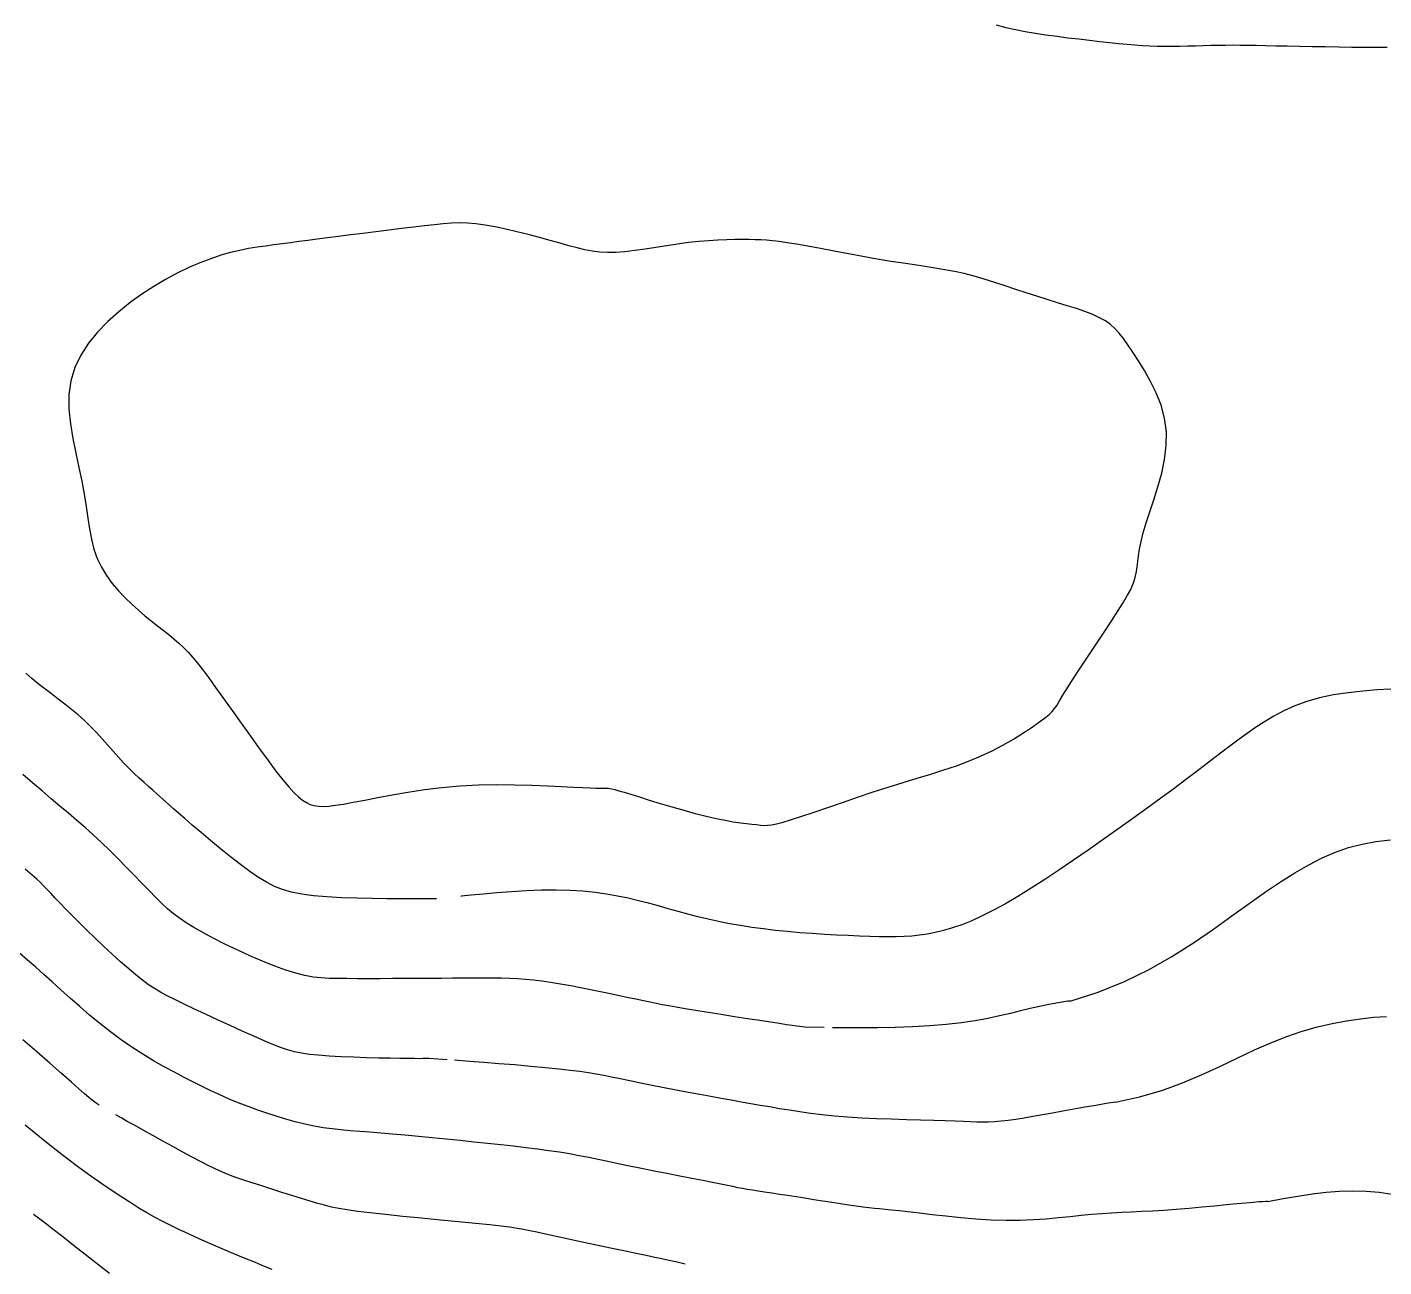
# Model space of a CAD drawing. Header units: millimetres. Extents: x 2235526 to 2245569, y 371981 to 382303.
# Drawn here: x 2243578 to 2243826.5, y 380780.5 to 381007.6 of the extents above; entities that cross this region are included whole.
import ezdxf

# ---------------------------------------------------------------- set-up
doc = ezdxf.new("R2010")
doc.units = ezdxf.units.MM
doc.linetypes.add('CONTI', pattern=[0])
for name, color, linetype, transparency in [('179', 10, 'CONTI', 0.7), ('181', 10, 'CONTI', 0.7), ('183', 10, 'CONTI', 0.7), ('185', 10, 'CONTI', 0.7), ('187', 10, 'CONTI', 0.7), ('189', 10, 'CONTI', 0.7), ('191', 10, 'CONTI', 0.7), ('193', 10, 'CONTI', 0.7)]:
    doc.layers.add(name, color=color, linetype=linetype, transparency=transparency)

msp = doc.modelspace()

# ---------------------------------------------------------------- linework, layer by layer
at = {"layer": '179', "elevation": 179}
msp.add_lwpolyline([(2243593.1, 380779.29), (2243590.88, 380781.02), (2243588.65, 380782.75), (2243586.5, 380784.44), (2243584.51, 380786), (2243582.76, 380787.37), (2243581.29, 380788.51), (2243580.1, 380789.42), (2243579.17, 380790.13)], dxfattribs=at)
at = {"layer": '181', "elevation": 181}
msp.add_lwpolyline([(2243622.88, 380780.05), (2243621.48, 380780.6), (2243619.8, 380781.28), (2243617.9, 380782.06), (2243615.85, 380782.92), (2243613.71, 380783.83), (2243611.57, 380784.75), (2243609.49, 380785.66), (2243607.54, 380786.53), (2243605.79, 380787.35), (2243604.2, 380788.12), (2243602.73, 380788.87), (2243601.31, 380789.63), (2243599.91, 380790.43), (2243598.48, 380791.28), (2243596.97, 380792.22), (2243595.33, 380793.26), (2243593.56, 380794.41), (2243591.66, 380795.7), (2243589.63, 380797.11), (2243587.47, 380798.68), (2243585.18, 380800.4), (2243582.76, 380802.28), (2243580.23, 380804.32), (2243577.65, 380806.46)], dxfattribs=at)
at = {"layer": '183', "elevation": 183}
for points in [[(2243591.19, 380810.1), (2243590.79, 380810.36), (2243590.39, 380810.65), (2243589.92, 380811.02), (2243589.31, 380811.52), (2243588.52, 380812.21), (2243587.47, 380813.13), (2243586.1, 380814.33), (2243584.28, 380815.92), (2243582.14, 380817.8), (2243579.76, 380819.89), (2243577.23, 380822.11)], [(2243698.55, 380781.03), (2243697.3, 380781.32), (2243696.79, 380781.43), (2243696.13, 380781.57), (2243695.3, 380781.75), (2243694.26, 380781.98), (2243692.97, 380782.25), (2243691.41, 380782.58), (2243689.52, 380782.98), (2243687.31, 380783.45), (2243684.85, 380783.96), (2243682.27, 380784.5), (2243679.68, 380785.05), (2243677.18, 380785.58), (2243674.89, 380786.07), (2243672.93, 380786.49), (2243671.35, 380786.84), (2243670.06, 380787.12), (2243668.91, 380787.36), (2243667.75, 380787.56), (2243666.43, 380787.75), (2243664.81, 380787.95), (2243662.73, 380788.18), (2243660.1, 380788.45), (2243657.03, 380788.75), (2243653.69, 380789.08), (2243650.23, 380789.41), (2243646.83, 380789.75), (2243643.64, 380790.08), (2243640.83, 380790.39), (2243638.52, 380790.67), (2243636.64, 380790.93), (2243635.07, 380791.2), (2243633.72, 380791.47), (2243632.47, 380791.78), (2243631.21, 380792.13), (2243629.83, 380792.55), (2243628.24, 380793.03), (2243626.5, 380793.58), (2243624.65, 380794.15), (2243622.79, 380794.74), (2243620.96, 380795.33), (2243619.24, 380795.88), (2243617.7, 380796.39), (2243616.38, 380796.84), (2243615.24, 380797.25), (2243614.21, 380797.65), (2243613.21, 380798.08), (2243612.18, 380798.56), (2243611.04, 380799.12), (2243609.74, 380799.8), (2243608.21, 380800.61), (2243606.51, 380801.54), (2243604.7, 380802.53), (2243602.84, 380803.55), (2243601, 380804.57), (2243599.25, 380805.55), (2243597.65, 380806.44), (2243596.34, 380807.16), (2243595.21, 380807.79), (2243594.24, 380808.34)]]:
    msp.add_lwpolyline(points, dxfattribs=at)
at = {"layer": '185', "elevation": 185}
msp.add_lwpolyline([(2243805.23, 380792.48), (2243804.88, 380792.47), (2243804.33, 380792.44), (2243803.58, 380792.39), (2243802.57, 380792.31), (2243801.25, 380792.2), (2243799.59, 380792.04), (2243797.64, 380791.85), (2243795.48, 380791.64), (2243793.19, 380791.43), (2243790.83, 380791.22), (2243788.48, 380791.02), (2243786.23, 380790.85), (2243784.12, 380790.72), (2243782.14, 380790.62), (2243780.25, 380790.54), (2243778.43, 380790.45), (2243776.63, 380790.36), (2243774.82, 380790.25), (2243772.97, 380790.1), (2243771.04, 380789.91), (2243769.02, 380789.69), (2243766.91, 380789.47), (2243764.68, 380789.27), (2243762.35, 380789.11), (2243759.89, 380789.01), (2243757.3, 380789), (2243754.58, 380789.09), (2243751.79, 380789.26), (2243749.01, 380789.5), (2243746.3, 380789.77), (2243743.75, 380790.05), (2243741.43, 380790.32), (2243739.4, 380790.56), (2243737.73, 380790.75), (2243736.35, 380790.89), (2243735.18, 380791.01), (2243734.15, 380791.11), (2243733.18, 380791.2), (2243732.19, 380791.31), (2243731.11, 380791.44), (2243729.87, 380791.61), (2243728.48, 380791.82), (2243726.98, 380792.05), (2243725.39, 380792.29), (2243723.76, 380792.55), (2243722.1, 380792.81), (2243720.45, 380793.07), (2243718.83, 380793.31), (2243717.28, 380793.55), (2243715.79, 380793.77), (2243714.39, 380793.98), (2243713.08, 380794.18), (2243711.89, 380794.36), (2243710.83, 380794.53), (2243709.9, 380794.69), (2243709.04, 380794.85), (2243708.19, 380795.01), (2243707.29, 380795.2), (2243706.26, 380795.41), (2243705.04, 380795.65), (2243703.55, 380795.95), (2243701.77, 380796.3), (2243699.73, 380796.7), (2243697.52, 380797.13), (2243695.19, 380797.58), (2243692.83, 380798.05), (2243690.52, 380798.51), (2243688.31, 380798.96), (2243686.28, 380799.39), (2243684.39, 380799.79), (2243682.59, 380800.17), (2243680.85, 380800.53), (2243679.12, 380800.87), (2243677.36, 380801.19), (2243675.52, 380801.49), (2243673.57, 380801.78), (2243671.5, 380802.06), (2243669.33, 380802.33), (2243667.07, 380802.59), (2243664.73, 380802.85), (2243662.31, 380803.11), (2243659.82, 380803.37), (2243657.29, 380803.63), (2243654.73, 380803.9), (2243652.18, 380804.15), (2243649.68, 380804.4), (2243647.25, 380804.63), (2243644.94, 380804.83), (2243642.77, 380805.01), (2243640.77, 380805.17), (2243638.91, 380805.3), (2243637.15, 380805.43), (2243635.48, 380805.58), (2243633.84, 380805.76), (2243632.22, 380805.99), (2243630.56, 380806.28), (2243628.86, 380806.64), (2243627.11, 380807.07), (2243625.36, 380807.55), (2243623.61, 380808.08), (2243621.89, 380808.64), (2243620.22, 380809.21), (2243618.64, 380809.79), (2243617.14, 380810.36), (2243615.71, 380810.94), (2243614.32, 380811.54), (2243612.93, 380812.17), (2243611.51, 380812.83), (2243610.03, 380813.56), (2243608.46, 380814.34), (2243606.76, 380815.2), (2243604.97, 380816.14), (2243603.09, 380817.16), (2243601.15, 380818.26), (2243599.17, 380819.45), (2243597.18, 380820.73), (2243595.2, 380822.09), (2243593.24, 380823.54), (2243591.32, 380825.05), (2243589.44, 380826.61), (2243587.62, 380828.17), (2243585.86, 380829.73), (2243584.18, 380831.24), (2243582.57, 380832.69), (2243581.05, 380834.07), (2243579.57, 380835.39), (2243578.08, 380836.7), (2243576.55, 380838.05)], dxfattribs=at)
at = {"layer": '185'}
msp.add_lwpolyline([(2243805.23, 380792.48), (2243808.05, 380793.01), (2243810.76, 380793.48), (2243813.38, 380793.87), (2243815.92, 380794.17), (2243818.4, 380794.37), (2243820.84, 380794.45), (2243823.25, 380794.39), (2243825.64, 380794.18), (2243828.05, 380793.8), (2243830.55, 380793.22), (2243833.24, 380792.4), (2243836.19, 380791.31), (2243839.51, 380789.92), (2243843.27, 380788.19), (2243847.57, 380786.09), (2243852.51, 380783.59)], dxfattribs=at)
at = {"layer": '187', "elevation": 187}
for points in [[(2243654.9, 380818.45), (2243651.59, 380818.66), (2243651.31, 380818.65), (2243650.95, 380818.64), (2243650.47, 380818.64), (2243649.8, 380818.63), (2243648.92, 380818.64), (2243647.76, 380818.65), (2243646.28, 380818.67), (2243644.47, 380818.71), (2243642.38, 380818.76), (2243640.13, 380818.82), (2243637.8, 380818.9), (2243635.5, 380819), (2243633.32, 380819.12), (2243631.36, 380819.26), (2243629.69, 380819.42), (2243628.24, 380819.63), (2243626.94, 380819.89), (2243625.69, 380820.23), (2243624.41, 380820.67), (2243623, 380821.22), (2243621.38, 380821.91), (2243619.49, 380822.75), (2243617.39, 380823.7), (2243615.16, 380824.72), (2243612.88, 380825.77), (2243610.65, 380826.81), (2243608.55, 380827.79), (2243606.66, 380828.69), (2243605.04, 380829.47), (2243603.66, 380830.16), (2243602.44, 380830.81), (2243601.33, 380831.47), (2243600.25, 380832.18), (2243599.14, 380832.99), (2243597.94, 380833.95), (2243596.59, 380835.09), (2243595.12, 380836.38), (2243593.58, 380837.77), (2243592, 380839.23), (2243590.44, 380840.71), (2243588.93, 380842.16), (2243587.51, 380843.55), (2243586.23, 380844.84), (2243585.08, 380846.02), (2243584.05, 380847.09), (2243583.13, 380848.06), (2243582.31, 380848.93), (2243581.58, 380849.7), (2243580.94, 380850.37), (2243580.36, 380850.95), (2243579.84, 380851.45), (2243579.36, 380851.88), (2243578.92, 380852.27), (2243578.5, 380852.63), (2243578.08, 380852.98), (2243577.66, 380853.34)], [(2243777.38, 380810.69), (2243775.64, 380810.42), (2243773.72, 380810.09), (2243771.73, 380809.75), (2243769.72, 380809.38), (2243767.73, 380809.02), (2243765.81, 380808.67), (2243763.97, 380808.34), (2243762.24, 380808.03), (2243760.62, 380807.76), (2243759.1, 380807.52), (2243757.68, 380807.33), (2243756.38, 380807.17), (2243755.18, 380807.07), (2243754.09, 380807.01), (2243753.04, 380807), (2243751.97, 380807.02), (2243750.81, 380807.07), (2243749.51, 380807.13), (2243747.99, 380807.2), (2243746.18, 380807.27), (2243744.05, 380807.33), (2243741.65, 380807.39), (2243739.05, 380807.45), (2243736.34, 380807.53), (2243733.59, 380807.62), (2243730.88, 380807.74), (2243728.28, 380807.9), (2243725.86, 380808.1), (2243723.6, 380808.33), (2243721.49, 380808.59), (2243719.5, 380808.88), (2243717.61, 380809.18), (2243715.79, 380809.48), (2243714.02, 380809.79), (2243712.27, 380810.09), (2243710.53, 380810.39), (2243708.78, 380810.7), (2243706.98, 380811.01), (2243705.13, 380811.34), (2243703.21, 380811.69), (2243701.19, 380812.06), (2243699.06, 380812.47), (2243696.86, 380812.89), (2243694.65, 380813.32), (2243692.47, 380813.75), (2243690.37, 380814.17), (2243688.41, 380814.57), (2243686.63, 380814.93), (2243685.05, 380815.25), (2243683.62, 380815.53), (2243682.24, 380815.79), (2243680.81, 380816.03), (2243679.26, 380816.26), (2243677.48, 380816.49), (2243675.38, 380816.72), (2243672.92, 380816.97), (2243670.18, 380817.23), (2243667.3, 380817.48), (2243664.4, 380817.72), (2243661.63, 380817.95), (2243659.1, 380818.15), (2243656.95, 380818.32), (2243656.27, 380818.36)]]:
    msp.add_lwpolyline(points, dxfattribs=at)
at = {"layer": '187'}
msp.add_lwpolyline([(2243777.38, 380810.69), (2243781.77, 380811.64), (2243785.84, 380812.83), (2243789.64, 380814.21), (2243793.21, 380815.71), (2243796.57, 380817.25), (2243799.76, 380818.79), (2243802.83, 380820.25), (2243805.8, 380821.57), (2243808.72, 380822.71), (2243811.57, 380823.66), (2243814.35, 380824.44), (2243817.06, 380825.07), (2243819.68, 380825.56), (2243822.22, 380825.94), (2243824.65, 380826.21), (2243826.98, 380826.39)], dxfattribs=at)
at = {"layer": '189', "elevation": 189}
for points in [[(2243724, 380824.34), (2243720.37, 380824.43), (2243720, 380824.47), (2243719.54, 380824.52), (2243718.93, 380824.6), (2243718.13, 380824.71), (2243717.09, 380824.86), (2243715.78, 380825.05), (2243714.15, 380825.3), (2243712.18, 380825.6), (2243709.94, 380825.95), (2243707.56, 380826.33), (2243705.12, 380826.72), (2243702.73, 380827.1), (2243700.5, 380827.47), (2243698.53, 380827.79), (2243696.89, 380828.07), (2243695.53, 380828.31), (2243694.34, 380828.52), (2243693.24, 380828.74), (2243692.13, 380828.96), (2243690.92, 380829.21), (2243689.51, 380829.51), (2243687.85, 380829.87), (2243685.96, 380830.27), (2243683.93, 380830.7), (2243681.81, 380831.13), (2243679.68, 380831.56), (2243677.61, 380831.95), (2243675.66, 380832.31), (2243673.88, 380832.6), (2243672.25, 380832.83), (2243670.74, 380833.02), (2243669.28, 380833.15), (2243667.86, 380833.25), (2243666.41, 380833.32), (2243664.91, 380833.36), (2243663.31, 380833.39), (2243661.61, 380833.4), (2243659.82, 380833.39), (2243657.93, 380833.38), (2243655.94, 380833.36), (2243653.87, 380833.34), (2243651.71, 380833.33), (2243649.46, 380833.31), (2243647.18, 380833.3), (2243644.89, 380833.3), (2243642.64, 380833.29), (2243640.47, 380833.29), (2243638.42, 380833.29), (2243636.54, 380833.3), (2243634.85, 380833.3), (2243633.3, 380833.34), (2243631.82, 380833.42), (2243630.36, 380833.59), (2243628.84, 380833.86), (2243627.21, 380834.27), (2243625.38, 380834.84), (2243623.34, 380835.59), (2243621.12, 380836.48), (2243618.8, 380837.48), (2243616.47, 380838.55), (2243614.2, 380839.64), (2243612.07, 380840.71), (2243610.16, 380841.72), (2243608.52, 380842.65), (2243607.11, 380843.51), (2243605.88, 380844.35), (2243604.77, 380845.2), (2243603.72, 380846.09), (2243602.67, 380847.07), (2243601.55, 380848.17), (2243600.33, 380849.41), (2243599.01, 380850.77), (2243597.6, 380852.22), (2243596.14, 380853.73), (2243594.64, 380855.26), (2243593.12, 380856.77), (2243591.6, 380858.24), (2243590.1, 380859.63), (2243588.6, 380860.97), (2243587.1, 380862.28), (2243585.57, 380863.58), (2243584.01, 380864.89), (2243582.4, 380866.25), (2243580.73, 380867.67), (2243578.99, 380869.16), (2243577.21, 380870.71)], [(2243769.02, 380829.2), (2243768.62, 380829.15), (2243766.86, 380828.89), (2243765.15, 380828.58), (2243763.45, 380828.22), (2243761.73, 380827.83), (2243759.95, 380827.39), (2243758.09, 380826.93), (2243756.1, 380826.46), (2243753.97, 380826.01), (2243751.65, 380825.58), (2243749.13, 380825.2), (2243746.36, 380824.88), (2243743.35, 380824.65), (2243740.18, 380824.48), (2243736.97, 380824.37), (2243733.83, 380824.31), (2243730.89, 380824.28), (2243728.24, 380824.28), (2243726.01, 380824.29), (2243725.5, 380824.3)]]:
    msp.add_lwpolyline(points, dxfattribs=at)
at = {"layer": '189'}
msp.add_lwpolyline([(2243769.02, 380829.2), (2243774.17, 380830.81), (2243778.99, 380832.75), (2243783.5, 380834.96), (2243787.7, 380837.35), (2243791.63, 380839.83), (2243795.28, 380842.34), (2243798.69, 380844.78), (2243801.86, 380847.08), (2243804.82, 380849.17), (2243807.6, 380851.04), (2243810.23, 380852.7), (2243812.75, 380854.15), (2243815.21, 380855.4), (2243817.63, 380856.44), (2243820.05, 380857.29), (2243822.52, 380857.94), (2243825.06, 380858.41), (2243827.72, 380858.69)], dxfattribs=at)
at = {"layer": '191', "elevation": 191}
for points in [[(2243755.51, 381007.96), (2243757.25, 381007.49), (2243759.01, 381007.1), (2243760.81, 381006.76), (2243762.67, 381006.46), (2243764.61, 381006.17), (2243766.6, 381005.89), (2243768.62, 381005.63), (2243770.63, 381005.39), (2243772.59, 381005.16), (2243774.49, 381004.95), (2243776.27, 381004.76), (2243777.92, 381004.59), (2243779.46, 381004.44), (2243780.92, 381004.32), (2243782.3, 381004.22), (2243783.65, 381004.14), (2243784.99, 381004.09), (2243786.34, 381004.07), (2243787.72, 381004.07), (2243789.13, 381004.08), (2243790.56, 381004.12), (2243791.98, 381004.16), (2243793.4, 381004.2), (2243794.8, 381004.24), (2243796.17, 381004.27), (2243797.5, 381004.28), (2243798.82, 381004.29), (2243800.18, 381004.28), (2243801.61, 381004.26), (2243803.14, 381004.23), (2243804.83, 381004.2), (2243806.7, 381004.16), (2243808.78, 381004.12), (2243811.03, 381004.07), (2243813.4, 381004.03), (2243815.83, 381003.99), (2243818.26, 381003.95), (2243820.65, 381003.92), (2243822.94, 381003.9), (2243825.09, 381003.89), (2243827.12, 381003.88)], [(2243652.98, 380847.92), (2243648.35, 380847.92), (2243646.3, 380847.92), (2243643.88, 380847.93), (2243641.21, 380847.96), (2243638.4, 380848.02), (2243635.59, 380848.11), (2243632.89, 380848.26), (2243630.43, 380848.47), (2243628.29, 380848.75), (2243626.44, 380849.12), (2243624.79, 380849.6), (2243623.28, 380850.2), (2243621.83, 380850.94), (2243620.36, 380851.85), (2243618.79, 380852.93), (2243617.08, 380854.2), (2243615.27, 380855.61), (2243613.42, 380857.09), (2243611.58, 380858.59), (2243609.84, 380860.05), (2243608.24, 380861.4), (2243606.85, 380862.6), (2243605.72, 380863.59), (2243604.8, 380864.4), (2243604.06, 380865.07), (2243603.43, 380865.64), (2243602.86, 380866.17), (2243602.3, 380866.67), (2243601.7, 380867.21), (2243601.02, 380867.81), (2243600.25, 380868.48), (2243599.41, 380869.21), (2243598.52, 380870.02), (2243597.59, 380870.88), (2243596.64, 380871.82), (2243595.67, 380872.81), (2243594.7, 380873.87), (2243593.72, 380874.97), (2243592.73, 380876.09), (2243591.72, 380877.23), (2243590.69, 380878.37), (2243589.61, 380879.49), (2243588.5, 380880.57), (2243587.33, 380881.61), (2243586.13, 380882.6), (2243584.9, 380883.56), (2243583.66, 380884.5), (2243582.43, 380885.43), (2243581.21, 380886.36), (2243580.02, 380887.3), (2243578.86, 380888.26), (2243577.76, 380889.23)], [(2243827.81, 380886.34), (2243825.31, 380886.18), (2243822.66, 380885.96), (2243819.96, 380885.67), (2243817.29, 380885.26), (2243814.74, 380884.73), (2243812.38, 380884.06), (2243810.21, 380883.26), (2243808.21, 380882.36), (2243806.36, 380881.38), (2243804.63, 380880.35), (2243803.01, 380879.28), (2243801.48, 380878.2), (2243800, 380877.13), (2243798.55, 380876.05), (2243797.08, 380874.94), (2243795.55, 380873.77), (2243793.92, 380872.52), (2243792.15, 380871.17), (2243790.18, 380869.7), (2243788.01, 380868.08), (2243785.65, 380866.34), (2243783.13, 380864.51), (2243780.51, 380862.62), (2243777.8, 380860.69), (2243775.07, 380858.76), (2243772.33, 380856.84), (2243769.63, 380854.97), (2243766.98, 380853.17), (2243764.4, 380851.46), (2243761.89, 380849.85), (2243759.49, 380848.36), (2243757.18, 380847), (2243755, 380845.81), (2243752.95, 380844.78), (2243751.03, 380843.91), (2243749.21, 380843.18), (2243747.5, 380842.59), (2243745.87, 380842.11), (2243744.33, 380841.74), (2243742.85, 380841.45), (2243741.43, 380841.24), (2243740.04, 380841.09), (2243738.63, 380841), (2243737.19, 380840.95), (2243735.68, 380840.95), (2243734.07, 380840.98), (2243732.33, 380841.03), (2243730.43, 380841.09), (2243728.4, 380841.17), (2243726.26, 380841.27), (2243724.05, 380841.39), (2243721.79, 380841.54), (2243719.52, 380841.71), (2243717.26, 380841.9), (2243715.04, 380842.13), (2243712.86, 380842.39), (2243710.74, 380842.68), (2243708.66, 380843), (2243706.63, 380843.36), (2243704.65, 380843.75), (2243702.73, 380844.17), (2243700.86, 380844.63), (2243699.03, 380845.11), (2243697.22, 380845.6), (2243695.43, 380846.11), (2243693.64, 380846.61), (2243691.83, 380847.1), (2243689.99, 380847.57), (2243688.1, 380848.01), (2243686.16, 380848.41), (2243684.13, 380848.76), (2243682.01, 380849.06), (2243679.77, 380849.29), (2243677.39, 380849.44), (2243674.87, 380849.5), (2243672.2, 380849.47), (2243669.45, 380849.36), (2243666.7, 380849.2), (2243664.04, 380849), (2243661.56, 380848.78), (2243659.34, 380848.57), (2243657.48, 380848.38), (2243657.42, 380848.37)]]:
    msp.add_lwpolyline(points, dxfattribs=at)
at = {"layer": '193', "elevation": 193}
msp.add_lwpolyline([(2243688.57, 380867.06), (2243690.13, 380866.57), (2243691.96, 380866.01), (2243693.97, 380865.39), (2243696.1, 380864.76), (2243698.26, 380864.13), (2243700.38, 380863.55), (2243702.39, 380863.04), (2243704.22, 380862.62), (2243705.87, 380862.29), (2243707.34, 380862.04), (2243708.64, 380861.84), (2243709.77, 380861.7), (2243710.76, 380861.59), (2243711.59, 380861.5), (2243712.3, 380861.42), (2243712.94, 380861.37), (2243713.6, 380861.38), (2243714.35, 380861.46), (2243715.28, 380861.65), (2243716.47, 380861.96), (2243717.99, 380862.42), (2243719.89, 380863.04), (2243722.13, 380863.8), (2243724.63, 380864.66), (2243727.32, 380865.58), (2243730.12, 380866.54), (2243732.95, 380867.48), (2243735.74, 380868.39), (2243738.43, 380869.22), (2243741.02, 380870), (2243743.5, 380870.76), (2243745.89, 380871.52), (2243748.21, 380872.3), (2243750.44, 380873.12), (2243752.62, 380874.03), (2243754.73, 380875.02), (2243756.74, 380876.08), (2243758.64, 380877.17), (2243760.38, 380878.24), (2243761.93, 380879.25), (2243763.26, 380880.18), (2243764.33, 380880.98), (2243765.13, 380881.64), (2243765.73, 380882.21), (2243766.2, 380882.77), (2243766.64, 380883.4), (2243767.12, 380884.18), (2243767.72, 380885.2), (2243768.53, 380886.53), (2243769.61, 380888.21), (2243770.9, 380890.18), (2243772.33, 380892.34), (2243773.82, 380894.57), (2243775.29, 380896.78), (2243776.66, 380898.86), (2243777.86, 380900.72), (2243778.83, 380902.26), (2243779.58, 380903.54), (2243780.14, 380904.59), (2243780.55, 380905.5), (2243780.84, 380906.3), (2243781.04, 380907.06), (2243781.18, 380907.85), (2243781.3, 380908.71), (2243781.42, 380909.67), (2243781.56, 380910.75), (2243781.76, 380911.98), (2243782.04, 380913.38), (2243782.43, 380914.97), (2243782.96, 380916.77), (2243783.62, 380918.8), (2243784.37, 380921.01), (2243785.13, 380923.38), (2243785.81, 380925.85), (2243786.35, 380928.38), (2243786.66, 380930.93), (2243786.67, 380933.46), (2243786.33, 380935.93), (2243785.69, 380938.3), (2243784.81, 380940.56), (2243783.78, 380942.69), (2243782.67, 380944.65), (2243781.56, 380946.44), (2243780.52, 380948.01), (2243779.61, 380949.37), (2243778.79, 380950.53), (2243778.02, 380951.52), (2243777.25, 380952.36), (2243776.43, 380953.1), (2243775.51, 380953.75), (2243774.44, 380954.34), (2243773.18, 380954.91), (2243771.76, 380955.46), (2243770.19, 380956), (2243768.49, 380956.54), (2243766.7, 380957.09), (2243764.84, 380957.66), (2243762.94, 380958.26), (2243761.01, 380958.88), (2243759.07, 380959.53), (2243757.14, 380960.17), (2243755.22, 380960.8), (2243753.32, 380961.39), (2243751.46, 380961.93), (2243749.64, 380962.41), (2243747.86, 380962.81), (2243746.1, 380963.14), (2243744.32, 380963.44), (2243742.47, 380963.72), (2243740.53, 380964), (2243738.44, 380964.31), (2243736.17, 380964.66), (2243733.71, 380965.08), (2243731.1, 380965.54), (2243728.45, 380966.03), (2243725.82, 380966.52), (2243723.3, 380966.99), (2243720.97, 380967.42), (2243718.92, 380967.79), (2243717.19, 380968.08), (2243715.75, 380968.29), (2243714.52, 380968.44), (2243713.43, 380968.54), (2243712.4, 380968.6), (2243711.37, 380968.63), (2243710.27, 380968.64), (2243709.03, 380968.65), (2243707.65, 380968.64), (2243706.15, 380968.61), (2243704.53, 380968.55), (2243702.81, 380968.45), (2243701, 380968.3), (2243699.11, 380968.09), (2243697.15, 380967.83), (2243695.16, 380967.53), (2243693.16, 380967.21), (2243691.19, 380966.91), (2243689.29, 380966.63), (2243687.48, 380966.42), (2243685.8, 380966.3), (2243684.27, 380966.28), (2243682.84, 380966.36), (2243681.48, 380966.53), (2243680.13, 380966.79), (2243678.73, 380967.12), (2243677.24, 380967.52), (2243675.61, 380967.98), (2243673.79, 380968.49), (2243671.84, 380969.03), (2243669.79, 380969.57), (2243667.72, 380970.09), (2243665.67, 380970.57), (2243663.7, 380970.99), (2243661.87, 380971.31), (2243660.2, 380971.54), (2243658.67, 380971.66), (2243657.2, 380971.69), (2243655.74, 380971.65), (2243654.22, 380971.54), (2243652.59, 380971.38), (2243650.79, 380971.17), (2243648.76, 380970.93), (2243646.56, 380970.66), (2243644.25, 380970.38), (2243641.88, 380970.08), (2243639.51, 380969.79), (2243637.2, 380969.5), (2243635.02, 380969.22), (2243633, 380968.96), (2243631.14, 380968.72), (2243629.41, 380968.49), (2243627.78, 380968.28), (2243626.22, 380968.07), (2243624.7, 380967.87), (2243623.2, 380967.67), (2243621.68, 380967.47), (2243620.14, 380967.25), (2243618.56, 380966.99), (2243616.94, 380966.67), (2243615.24, 380966.27), (2243613.47, 380965.77), (2243611.61, 380965.15), (2243609.65, 380964.4), (2243607.6, 380963.51), (2243605.5, 380962.49), (2243603.35, 380961.34), (2243601.18, 380960.05), (2243599.02, 380958.64), (2243596.87, 380957.1), (2243594.76, 380955.43), (2243592.75, 380953.64), (2243590.89, 380951.72), (2243589.23, 380949.68), (2243587.82, 380947.51), (2243586.73, 380945.22), (2243585.99, 380942.79), (2243585.65, 380940.24), (2243585.65, 380937.61), (2243585.92, 380934.92), (2243586.36, 380932.22), (2243586.91, 380929.54), (2243587.49, 380926.93), (2243588.02, 380924.41), (2243588.44, 380922.03), (2243588.78, 380919.79), (2243589.09, 380917.66), (2243589.4, 380915.66), (2243589.76, 380913.76), (2243590.22, 380911.96), (2243590.83, 380910.26), (2243591.6, 380908.65), (2243592.53, 380907.12), (2243593.58, 380905.68), (2243594.73, 380904.32), (2243595.93, 380903.05), (2243597.16, 380901.87), (2243598.38, 380900.77), (2243599.58, 380899.76), (2243600.74, 380898.82), (2243601.85, 380897.94), (2243602.91, 380897.11), (2243603.93, 380896.3), (2243604.89, 380895.52), (2243605.8, 380894.74), (2243606.64, 380893.94), (2243607.47, 380893.1), (2243608.31, 380892.16), (2243609.19, 380891.09), (2243610.17, 380889.84), (2243611.26, 380888.37), (2243612.52, 380886.64), (2243613.96, 380884.63), (2243615.54, 380882.41), (2243617.2, 380880.06), (2243618.89, 380877.69), (2243620.56, 380875.38), (2243622.13, 380873.22), (2243623.57, 380871.31), (2243624.82, 380869.71), (2243625.9, 380868.41), (2243626.85, 380867.38), (2243627.68, 380866.58), (2243628.44, 380865.97), (2243629.16, 380865.53), (2243629.85, 380865.21), (2243630.57, 380864.99), (2243631.34, 380864.87), (2243632.22, 380864.83), (2243633.26, 380864.89), (2243634.49, 380865.04), (2243635.96, 380865.27), (2243637.73, 380865.6), (2243639.82, 380866.01), (2243642.21, 380866.48), (2243644.86, 380866.98), (2243647.73, 380867.47), (2243650.78, 380867.93), (2243653.98, 380868.31), (2243657.28, 380868.6), (2243660.65, 380868.77), (2243664.01, 380868.83), (2243667.29, 380868.81), (2243670.41, 380868.72), (2243673.29, 380868.61), (2243675.86, 380868.48), (2243678.05, 380868.36), (2243679.8, 380868.28), (2243681.15, 380868.23), (2243682.16, 380868.2), (2243682.91, 380868.18), (2243683.44, 380868.18), (2243683.83, 380868.18), (2243684.13, 380868.18), (2243684.41, 380868.16), (2243684.73, 380868.13), (2243685.12, 380868.05), (2243685.66, 380867.92), (2243686.37, 380867.72), (2243687.33, 380867.44), (2243688.57, 380867.06)], dxfattribs=at)

doc.saveas('drawing.dxf')
